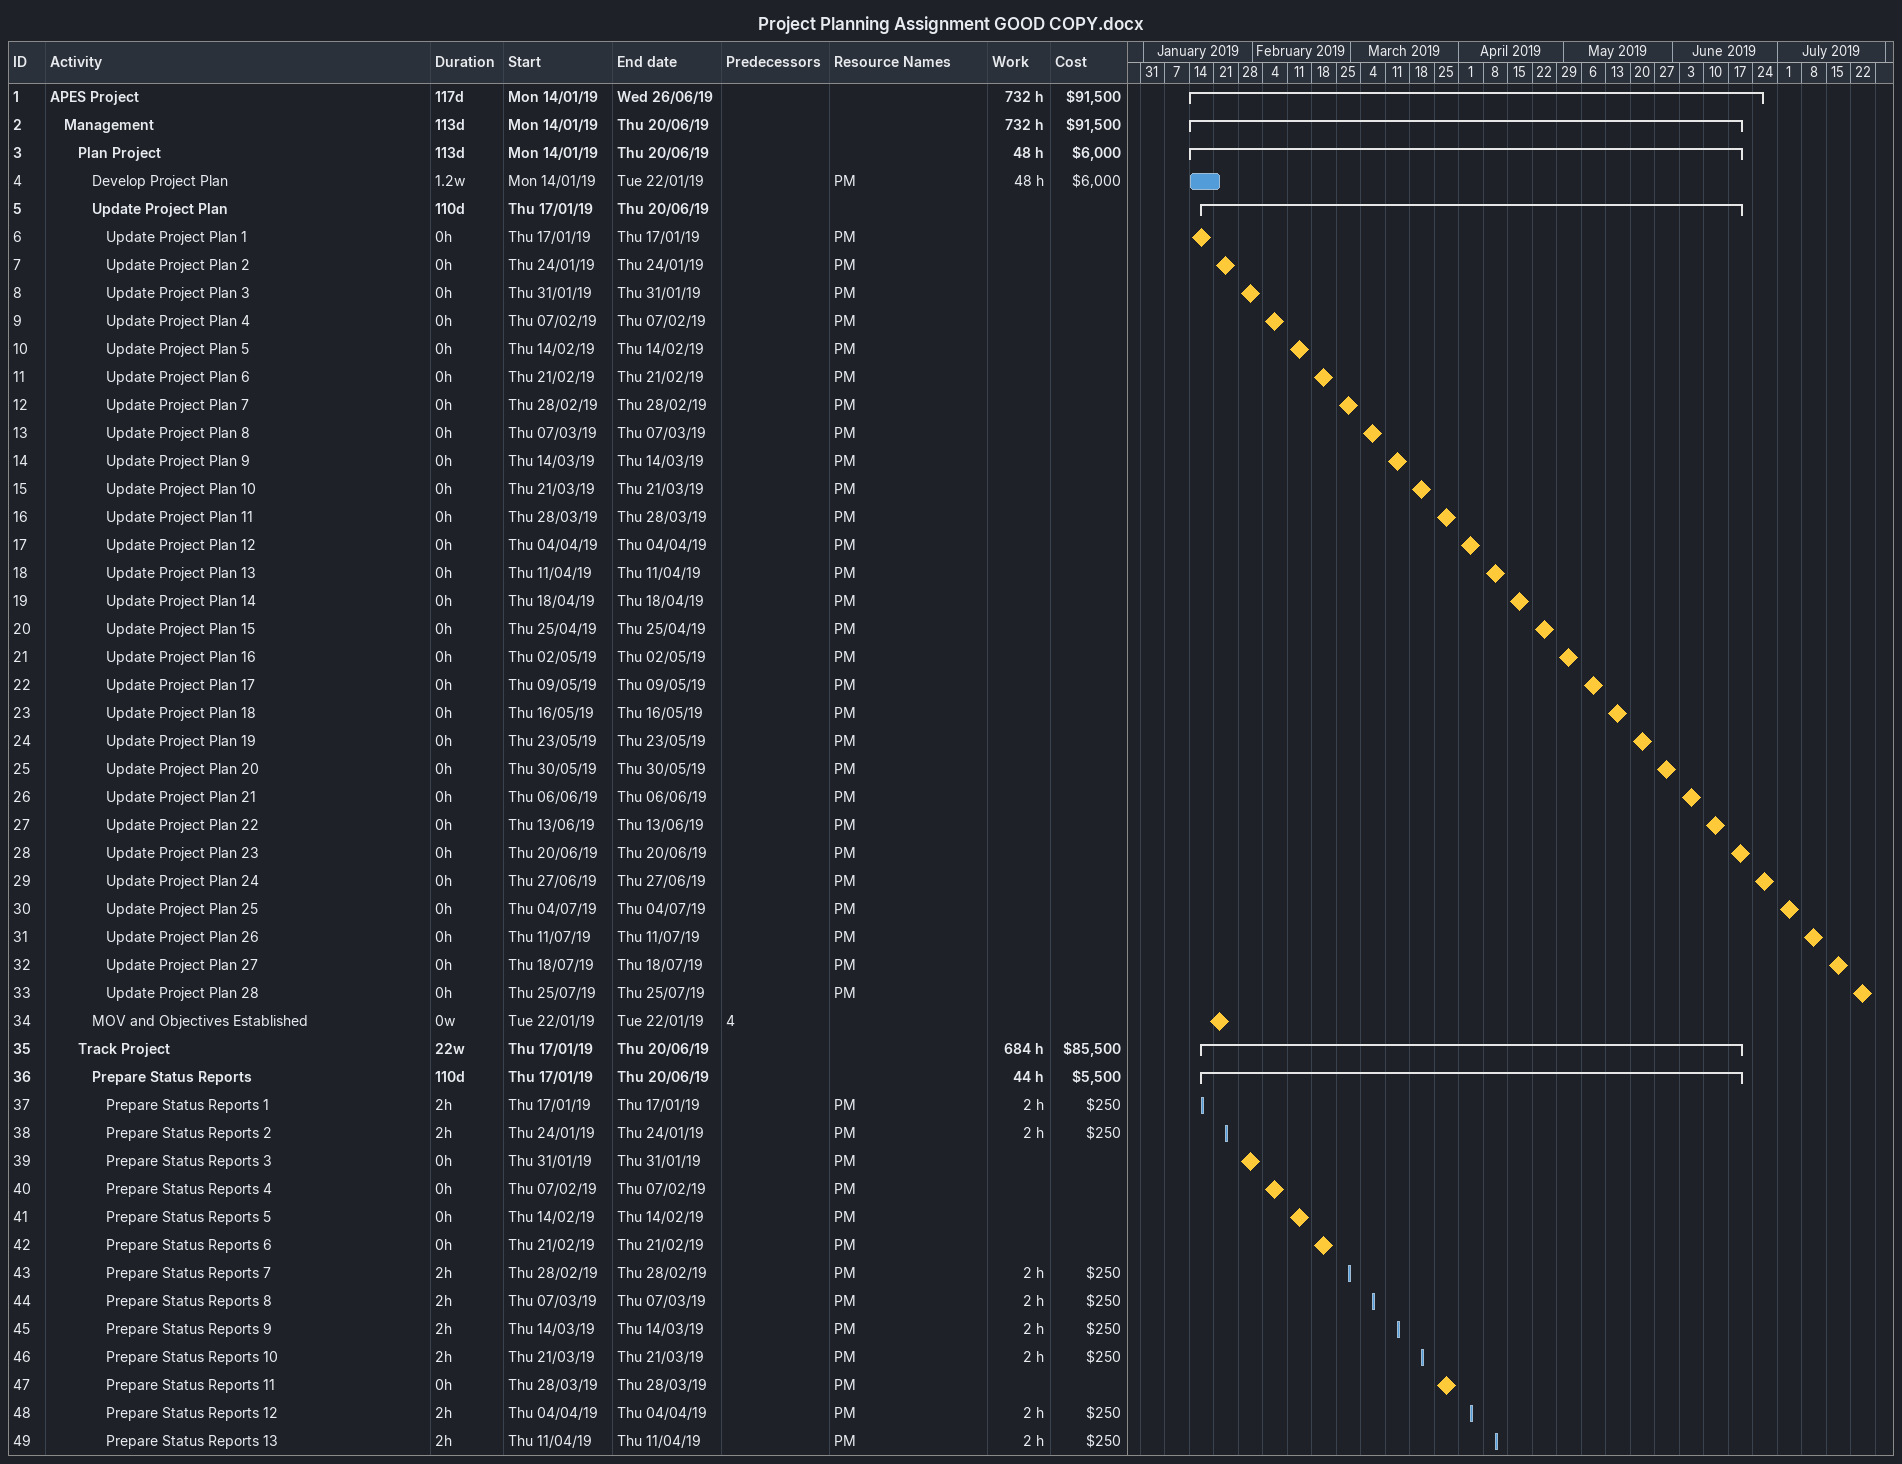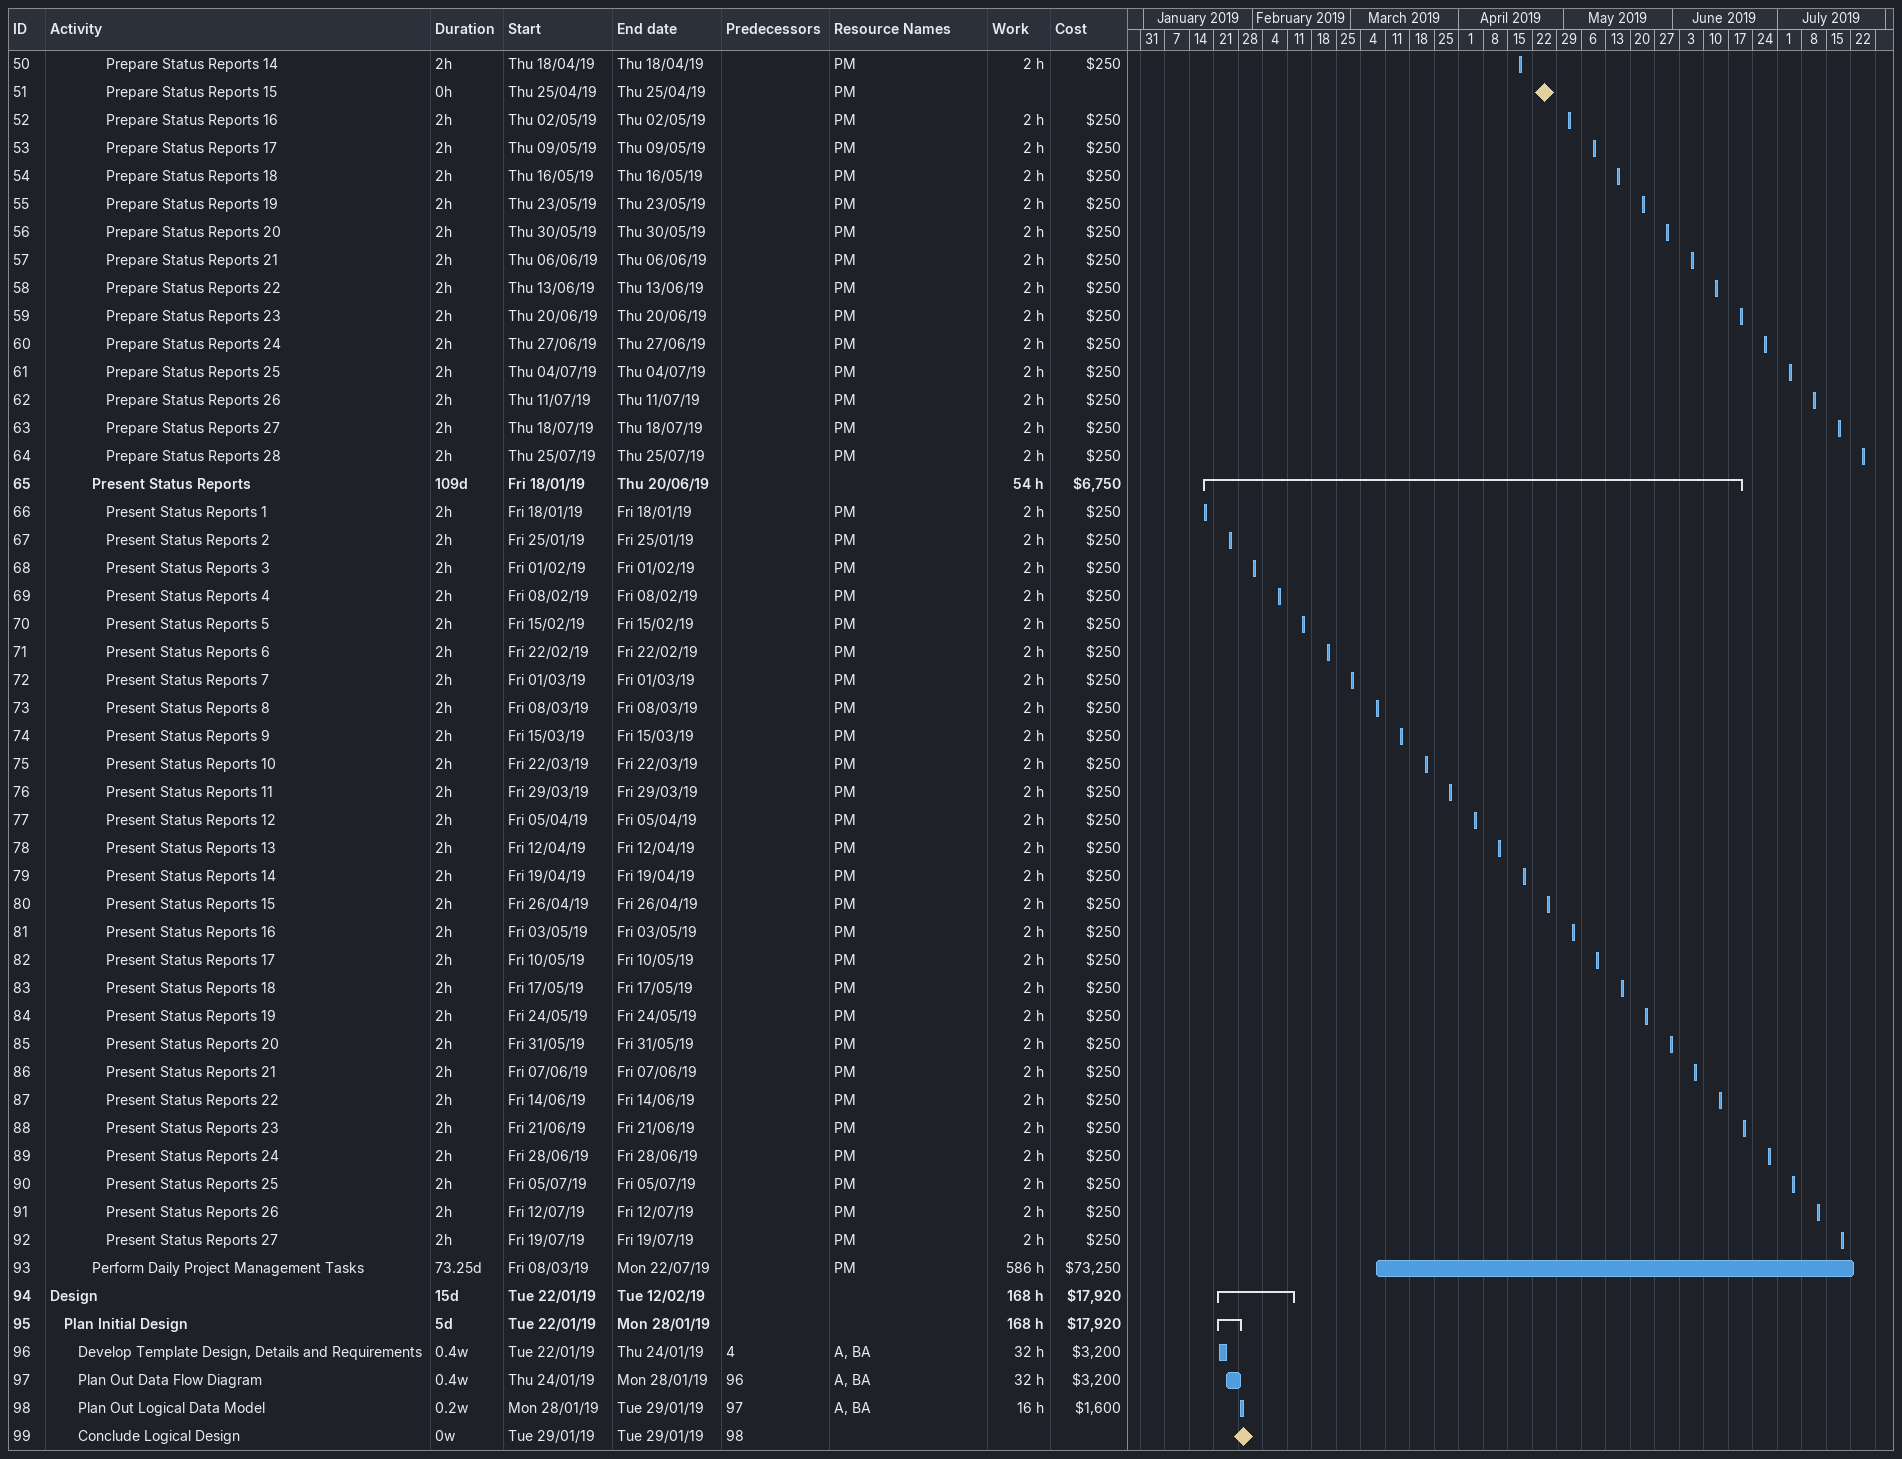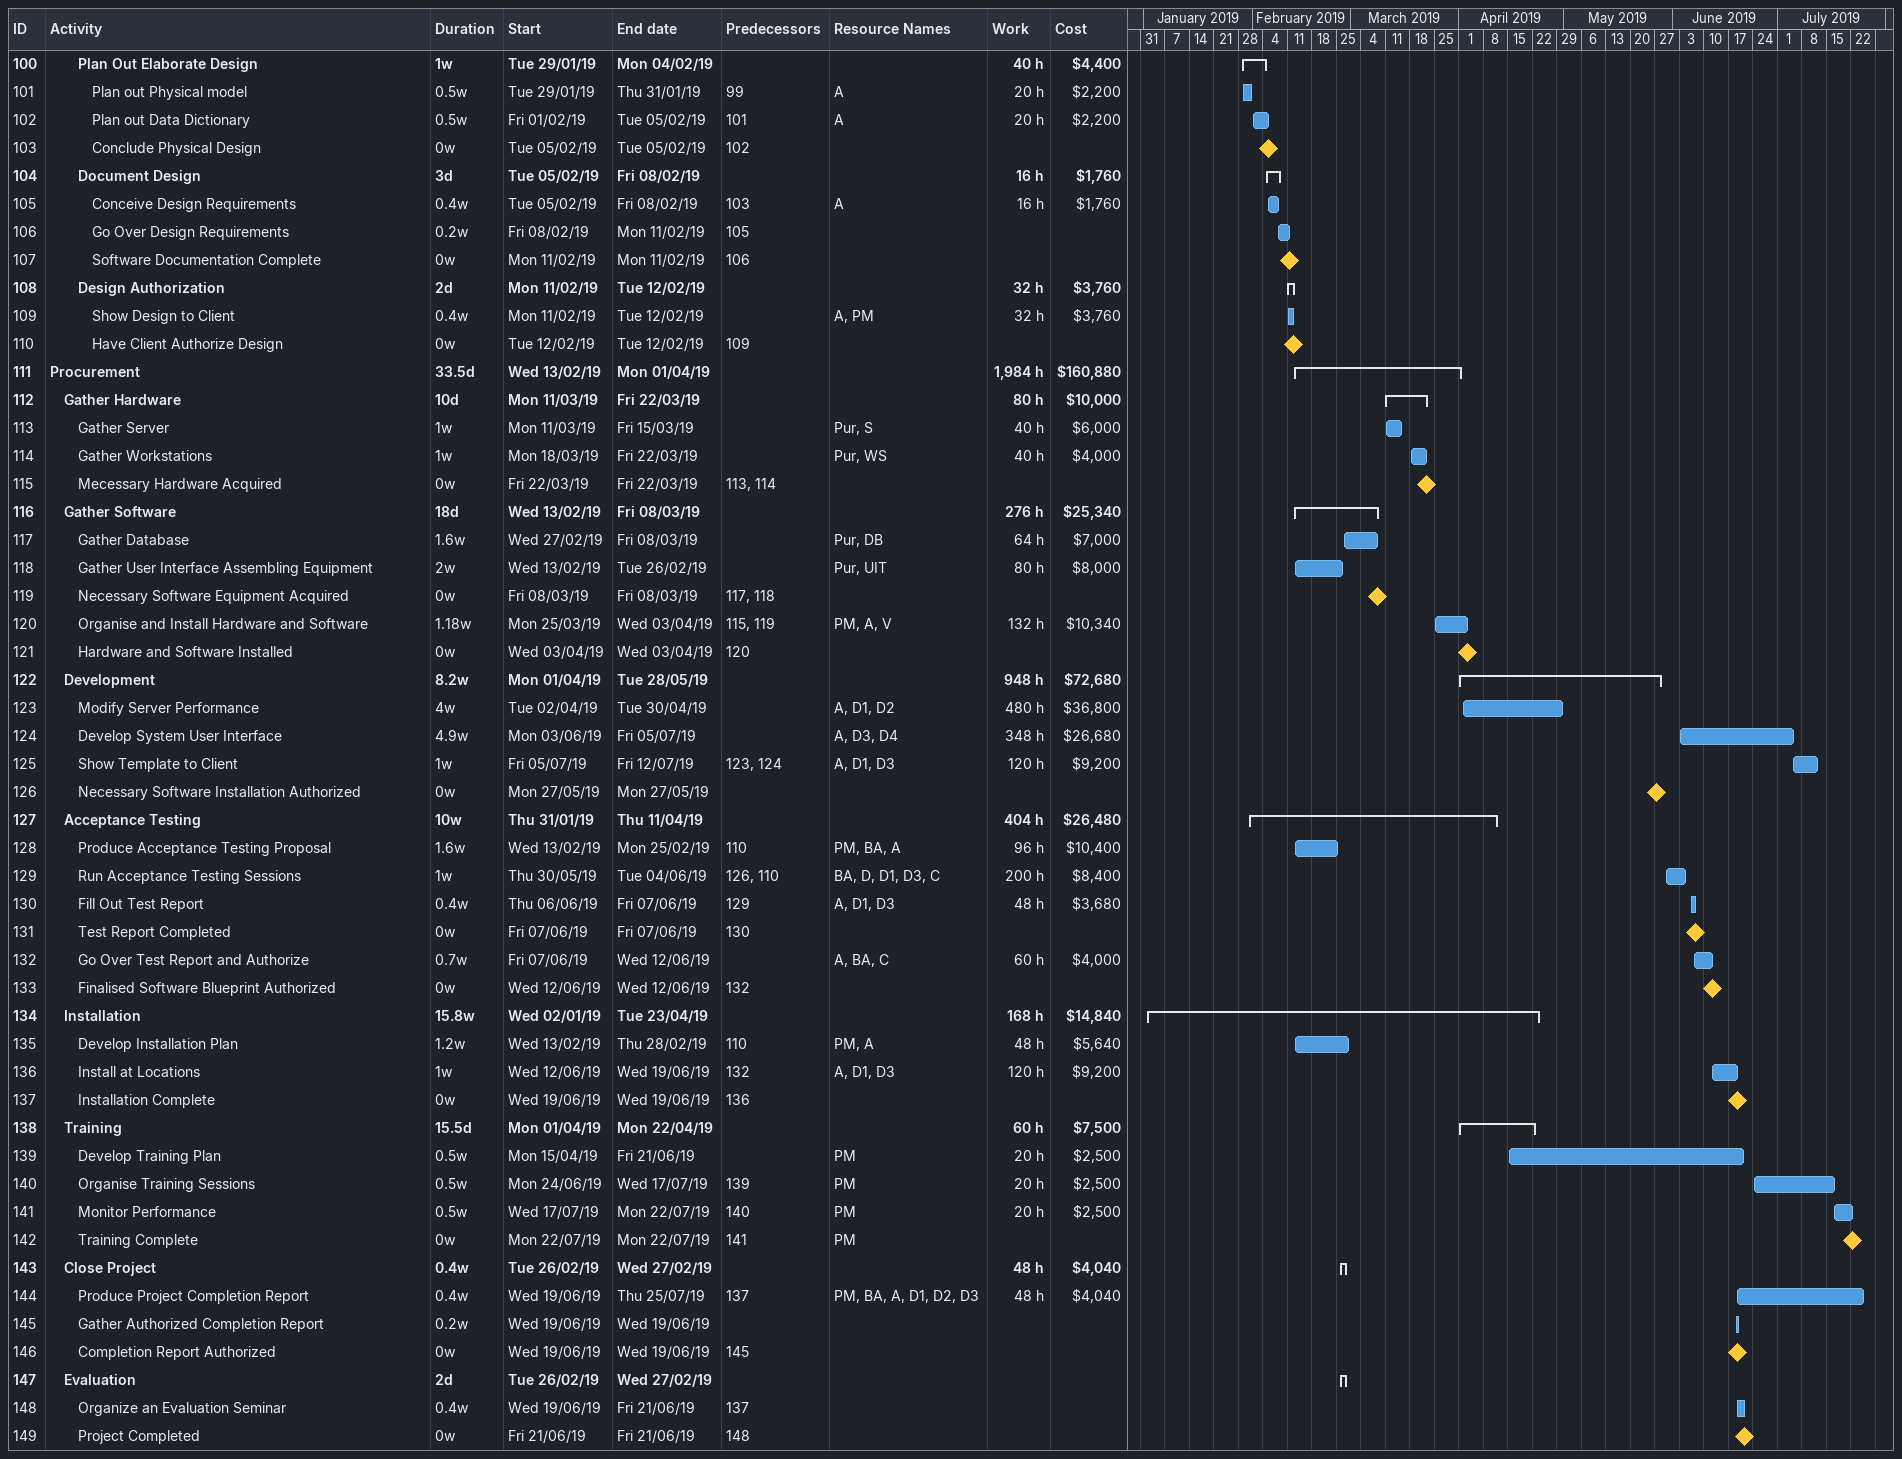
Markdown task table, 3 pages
Project Planning Assignment GOOD COPY.docx

| ID | Level | Task | Duration | Start | Finish | Predecessors | Resources | Work (h) | Cost ($) |
|---|---|---|---|---|---|---|---|---|---|
| 1 | 1 | **APES Project** | 117d | 2019-01-14 | 2019-06-26 |  |  | 732 | 91500 |
| 2 | 2 | **Management** | 113d | 2019-01-14 | 2019-06-20 |  |  | 732 | 91500 |
| 3 | 3 | **Plan Project** | 113d | 2019-01-14 | 2019-06-20 |  |  | 48 | 6000 |
| 4 | 4 | Develop Project Plan | 1.2w | 2019-01-14 | 2019-01-22 |  | PM | 48 | 6000 |
| 5 | 4 | **Update Project Plan** | 110d | 2019-01-17 | 2019-06-20 |  |  |  |  |
| 6 | 5 | Update Project Plan 1 | 0h | 2019-01-17 | 2019-01-17 |  | PM |  |  |
| 7 | 5 | Update Project Plan 2 | 0h | 2019-01-24 | 2019-01-24 |  | PM |  |  |
| 8 | 5 | Update Project Plan 3 | 0h | 2019-01-31 | 2019-01-31 |  | PM |  |  |
| 9 | 5 | Update Project Plan 4 | 0h | 2019-02-07 | 2019-02-07 |  | PM |  |  |
| 10 | 5 | Update Project Plan 5 | 0h | 2019-02-14 | 2019-02-14 |  | PM |  |  |
| 11 | 5 | Update Project Plan 6 | 0h | 2019-02-21 | 2019-02-21 |  | PM |  |  |
| 12 | 5 | Update Project Plan 7 | 0h | 2019-02-28 | 2019-02-28 |  | PM |  |  |
| 13 | 5 | Update Project Plan 8 | 0h | 2019-03-07 | 2019-03-07 |  | PM |  |  |
| 14 | 5 | Update Project Plan 9 | 0h | 2019-03-14 | 2019-03-14 |  | PM |  |  |
| 15 | 5 | Update Project Plan 10 | 0h | 2019-03-21 | 2019-03-21 |  | PM |  |  |
| 16 | 5 | Update Project Plan 11 | 0h | 2019-03-28 | 2019-03-28 |  | PM |  |  |
| 17 | 5 | Update Project Plan 12 | 0h | 2019-04-04 | 2019-04-04 |  | PM |  |  |
| 18 | 5 | Update Project Plan 13 | 0h | 2019-04-11 | 2019-04-11 |  | PM |  |  |
| 19 | 5 | Update Project Plan 14 | 0h | 2019-04-18 | 2019-04-18 |  | PM |  |  |
| 20 | 5 | Update Project Plan 15 | 0h | 2019-04-25 | 2019-04-25 |  | PM |  |  |
| 21 | 5 | Update Project Plan 16 | 0h | 2019-05-02 | 2019-05-02 |  | PM |  |  |
| 22 | 5 | Update Project Plan 17 | 0h | 2019-05-09 | 2019-05-09 |  | PM |  |  |
| 23 | 5 | Update Project Plan 18 | 0h | 2019-05-16 | 2019-05-16 |  | PM |  |  |
| 24 | 5 | Update Project Plan 19 | 0h | 2019-05-23 | 2019-05-23 |  | PM |  |  |
| 25 | 5 | Update Project Plan 20 | 0h | 2019-05-30 | 2019-05-30 |  | PM |  |  |
| 26 | 5 | Update Project Plan 21 | 0h | 2019-06-06 | 2019-06-06 |  | PM |  |  |
| 27 | 5 | Update Project Plan 22 | 0h | 2019-06-13 | 2019-06-13 |  | PM |  |  |
| 28 | 5 | Update Project Plan 23 | 0h | 2019-06-20 | 2019-06-20 |  | PM |  |  |
| 29 | 5 | Update Project Plan 24 | 0h | 2019-06-27 | 2019-06-27 |  | PM |  |  |
| 30 | 5 | Update Project Plan 25 | 0h | 2019-07-04 | 2019-07-04 |  | PM |  |  |
| 31 | 5 | Update Project Plan 26 | 0h | 2019-07-11 | 2019-07-11 |  | PM |  |  |
| 32 | 5 | Update Project Plan 27 | 0h | 2019-07-18 | 2019-07-18 |  | PM |  |  |
| 33 | 5 | Update Project Plan 28 | 0h | 2019-07-25 | 2019-07-25 |  | PM |  |  |
| 34 | 4 | MOV and Objectives Established | 0w | 2019-01-22 | 2019-01-22 | 4 |  |  |  |
| 35 | 3 | **Track Project** | 22w | 2019-01-17 | 2019-06-20 |  |  | 684 | 85500 |
| 36 | 4 | **Prepare Status Reports** | 110d | 2019-01-17 | 2019-06-20 |  |  | 44 | 5500 |
| 37 | 5 | Prepare Status Reports 1 | 2h | 2019-01-17 | 2019-01-17 |  | PM | 2 | 250 |
| 38 | 5 | Prepare Status Reports 2 | 2h | 2019-01-24 | 2019-01-24 |  | PM | 2 | 250 |
| 39 | 5 | Prepare Status Reports 3 | 0h | 2019-01-31 | 2019-01-31 |  | PM |  |  |
| 40 | 5 | Prepare Status Reports 4 | 0h | 2019-02-07 | 2019-02-07 |  | PM |  |  |
| 41 | 5 | Prepare Status Reports 5 | 0h | 2019-02-14 | 2019-02-14 |  | PM |  |  |
| 42 | 5 | Prepare Status Reports 6 | 0h | 2019-02-21 | 2019-02-21 |  | PM |  |  |
| 43 | 5 | Prepare Status Reports 7 | 2h | 2019-02-28 | 2019-02-28 |  | PM | 2 | 250 |
| 44 | 5 | Prepare Status Reports 8 | 2h | 2019-03-07 | 2019-03-07 |  | PM | 2 | 250 |
| 45 | 5 | Prepare Status Reports 9 | 2h | 2019-03-14 | 2019-03-14 |  | PM | 2 | 250 |
| 46 | 5 | Prepare Status Reports 10 | 2h | 2019-03-21 | 2019-03-21 |  | PM | 2 | 250 |
| 47 | 5 | Prepare Status Reports 11 | 0h | 2019-03-28 | 2019-03-28 |  | PM |  |  |
| 48 | 5 | Prepare Status Reports 12 | 2h | 2019-04-04 | 2019-04-04 |  | PM | 2 | 250 |
| 49 | 5 | Prepare Status Reports 13 | 2h | 2019-04-11 | 2019-04-11 |  | PM | 2 | 250 |
| 50 | 5 | Prepare Status Reports 14 | 2h | 2019-04-18 | 2019-04-18 |  | PM | 2 | 250 |
| 51 | 5 | Prepare Status Reports 15 | 0h | 2019-04-25 | 2019-04-25 |  | PM |  |  |
| 52 | 5 | Prepare Status Reports 16 | 2h | 2019-05-02 | 2019-05-02 |  | PM | 2 | 250 |
| 53 | 5 | Prepare Status Reports 17 | 2h | 2019-05-09 | 2019-05-09 |  | PM | 2 | 250 |
| 54 | 5 | Prepare Status Reports 18 | 2h | 2019-05-16 | 2019-05-16 |  | PM | 2 | 250 |
| 55 | 5 | Prepare Status Reports 19 | 2h | 2019-05-23 | 2019-05-23 |  | PM | 2 | 250 |
| 56 | 5 | Prepare Status Reports 20 | 2h | 2019-05-30 | 2019-05-30 |  | PM | 2 | 250 |
| 57 | 5 | Prepare Status Reports 21 | 2h | 2019-06-06 | 2019-06-06 |  | PM | 2 | 250 |
| 58 | 5 | Prepare Status Reports 22 | 2h | 2019-06-13 | 2019-06-13 |  | PM | 2 | 250 |
| 59 | 5 | Prepare Status Reports 23 | 2h | 2019-06-20 | 2019-06-20 |  | PM | 2 | 250 |
| 60 | 5 | Prepare Status Reports 24 | 2h | 2019-06-27 | 2019-06-27 |  | PM | 2 | 250 |
| 61 | 5 | Prepare Status Reports 25 | 2h | 2019-07-04 | 2019-07-04 |  | PM | 2 | 250 |
| 62 | 5 | Prepare Status Reports 26 | 2h | 2019-07-11 | 2019-07-11 |  | PM | 2 | 250 |
| 63 | 5 | Prepare Status Reports 27 | 2h | 2019-07-18 | 2019-07-18 |  | PM | 2 | 250 |
| 64 | 5 | Prepare Status Reports 28 | 2h | 2019-07-25 | 2019-07-25 |  | PM | 2 | 250 |
| 65 | 4 | **Present Status Reports** | 109d | 2019-01-18 | 2019-06-20 |  |  | 54 | 6750 |
| 66 | 5 | Present Status Reports 1 | 2h | 2019-01-18 | 2019-01-18 |  | PM | 2 | 250 |
| 67 | 5 | Present Status Reports 2 | 2h | 2019-01-25 | 2019-01-25 |  | PM | 2 | 250 |
| 68 | 5 | Present Status Reports 3 | 2h | 2019-02-01 | 2019-02-01 |  | PM | 2 | 250 |
| 69 | 5 | Present Status Reports 4 | 2h | 2019-02-08 | 2019-02-08 |  | PM | 2 | 250 |
| 70 | 5 | Present Status Reports 5 | 2h | 2019-02-15 | 2019-02-15 |  | PM | 2 | 250 |
| 71 | 5 | Present Status Reports 6 | 2h | 2019-02-22 | 2019-02-22 |  | PM | 2 | 250 |
| 72 | 5 | Present Status Reports 7 | 2h | 2019-03-01 | 2019-03-01 |  | PM | 2 | 250 |
| 73 | 5 | Present Status Reports 8 | 2h | 2019-03-08 | 2019-03-08 |  | PM | 2 | 250 |
| 74 | 5 | Present Status Reports 9 | 2h | 2019-03-15 | 2019-03-15 |  | PM | 2 | 250 |
| 75 | 5 | Present Status Reports 10 | 2h | 2019-03-22 | 2019-03-22 |  | PM | 2 | 250 |
| 76 | 5 | Present Status Reports 11 | 2h | 2019-03-29 | 2019-03-29 |  | PM | 2 | 250 |
| 77 | 5 | Present Status Reports 12 | 2h | 2019-04-05 | 2019-04-05 |  | PM | 2 | 250 |
| 78 | 5 | Present Status Reports 13 | 2h | 2019-04-12 | 2019-04-12 |  | PM | 2 | 250 |
| 79 | 5 | Present Status Reports 14 | 2h | 2019-04-19 | 2019-04-19 |  | PM | 2 | 250 |
| 80 | 5 | Present Status Reports 15 | 2h | 2019-04-26 | 2019-04-26 |  | PM | 2 | 250 |
| 81 | 5 | Present Status Reports 16 | 2h | 2019-05-03 | 2019-05-03 |  | PM | 2 | 250 |
| 82 | 5 | Present Status Reports 17 | 2h | 2019-05-10 | 2019-05-10 |  | PM | 2 | 250 |
| 83 | 5 | Present Status Reports 18 | 2h | 2019-05-17 | 2019-05-17 |  | PM | 2 | 250 |
| 84 | 5 | Present Status Reports 19 | 2h | 2019-05-24 | 2019-05-24 |  | PM | 2 | 250 |
| 85 | 5 | Present Status Reports 20 | 2h | 2019-05-31 | 2019-05-31 |  | PM | 2 | 250 |
| 86 | 5 | Present Status Reports 21 | 2h | 2019-06-07 | 2019-06-07 |  | PM | 2 | 250 |
| 87 | 5 | Present Status Reports 22 | 2h | 2019-06-14 | 2019-06-14 |  | PM | 2 | 250 |
| 88 | 5 | Present Status Reports 23 | 2h | 2019-06-21 | 2019-06-21 |  | PM | 2 | 250 |
| 89 | 5 | Present Status Reports 24 | 2h | 2019-06-28 | 2019-06-28 |  | PM | 2 | 250 |
| 90 | 5 | Present Status Reports 25 | 2h | 2019-07-05 | 2019-07-05 |  | PM | 2 | 250 |
| 91 | 5 | Present Status Reports 26 | 2h | 2019-07-12 | 2019-07-12 |  | PM | 2 | 250 |
| 92 | 5 | Present Status Reports 27 | 2h | 2019-07-19 | 2019-07-19 |  | PM | 2 | 250 |
| 93 | 4 | Perform Daily Project Management Tasks | 73.25d | 2019-03-08 | 2019-07-22 |  | PM | 586 | 73250 |
| 94 | 1 | **Design** | 15d | 2019-01-22 | 2019-02-12 |  |  | 168 | 17920 |
| 95 | 2 | **Plan Initial Design** | 5d | 2019-01-22 | 2019-01-28 |  |  | 168 | 17920 |
| 96 | 3 | Develop Template Design, Details and Requirements | 0.4w | 2019-01-22 | 2019-01-24 | 4 | A, BA | 32 | 3200 |
| 97 | 3 | Plan Out Data Flow Diagram | 0.4w | 2019-01-24 | 2019-01-28 | 96 | A, BA | 32 | 3200 |
| 98 | 3 | Plan Out Logical Data Model | 0.2w | 2019-01-28 | 2019-01-29 | 97 | A, BA | 16 | 1600 |
| 99 | 3 | Conclude Logical Design | 0w | 2019-01-29 | 2019-01-29 | 98 |  |  |  |
| 100 | 3 | **Plan Out Elaborate Design** | 1w | 2019-01-29 | 2019-02-04 |  |  | 40 | 4400 |
| 101 | 4 | Plan out Physical model | 0.5w | 2019-01-29 | 2019-01-31 | 99 | A | 20 | 2200 |
| 102 | 4 | Plan out Data Dictionary | 0.5w | 2019-02-01 | 2019-02-05 | 101 | A | 20 | 2200 |
| 103 | 4 | Conclude Physical Design | 0w | 2019-02-05 | 2019-02-05 | 102 |  |  |  |
| 104 | 3 | **Document Design** | 3d | 2019-02-05 | 2019-02-08 |  |  | 16 | 1760 |
| 105 | 4 | Conceive Design Requirements | 0.4w | 2019-02-05 | 2019-02-08 | 103 | A | 16 | 1760 |
| 106 | 4 | Go Over Design Requirements | 0.2w | 2019-02-08 | 2019-02-11 | 105 |  |  |  |
| 107 | 4 | Software Documentation Complete | 0w | 2019-02-11 | 2019-02-11 | 106 |  |  |  |
| 108 | 3 | **Design Authorization** | 2d | 2019-02-11 | 2019-02-12 |  |  | 32 | 3760 |
| 109 | 4 | Show Design to Client | 0.4w | 2019-02-11 | 2019-02-12 |  | A, PM | 32 | 3760 |
| 110 | 4 | Have Client Authorize Design | 0w | 2019-02-12 | 2019-02-12 | 109 |  |  |  |
| 111 | 1 | **Procurement** | 33.5d | 2019-02-13 | 2019-04-01 |  |  | 1984 | 160880 |
| 112 | 2 | **Gather Hardware** | 10d | 2019-03-11 | 2019-03-22 |  |  | 80 | 10000 |
| 113 | 3 | Gather Server | 1w | 2019-03-11 | 2019-03-15 |  | Pur, S | 40 | 6000 |
| 114 | 3 | Gather Workstations | 1w | 2019-03-18 | 2019-03-22 |  | Pur, WS | 40 | 4000 |
| 115 | 3 | Mecessary Hardware Acquired | 0w | 2019-03-22 | 2019-03-22 | 113, 114 |  |  |  |
| 116 | 2 | **Gather Software** | 18d | 2019-02-13 | 2019-03-08 |  |  | 276 | 25340 |
| 117 | 3 | Gather Database | 1.6w | 2019-02-27 | 2019-03-08 |  | Pur, DB | 64 | 7000 |
| 118 | 3 | Gather User Interface Assembling Equipment | 2w | 2019-02-13 | 2019-02-26 |  | Pur, UIT | 80 | 8000 |
| 119 | 3 | Necessary Software Equipment Acquired | 0w | 2019-03-08 | 2019-03-08 | 117, 118 |  |  |  |
| 120 | 3 | Organise and Install Hardware and Software | 1.18w | 2019-03-25 | 2019-04-03 | 115, 119 | PM, A, V | 132 | 10340 |
| 121 | 3 | Hardware and Software Installed | 0w | 2019-04-03 | 2019-04-03 | 120 |  |  |  |
| 122 | 2 | **Development** | 8.2w | 2019-04-01 | 2019-05-28 |  |  | 948 | 72680 |
| 123 | 3 | Modify Server Performance | 4w | 2019-04-02 | 2019-04-30 |  | A, D1, D2 | 480 | 36800 |
| 124 | 3 | Develop System User Interface | 4.9w | 2019-06-03 | 2019-07-05 |  | A, D3, D4 | 348 | 26680 |
| 125 | 3 | Show Template to Client | 1w | 2019-07-05 | 2019-07-12 | 123, 124 | A, D1, D3 | 120 | 9200 |
| 126 | 3 | Necessary Software Installation Authorized | 0w | 2019-05-27 | 2019-05-27 |  |  |  |  |
| 127 | 2 | **Acceptance Testing** | 10w | 2019-01-31 | 2019-04-11 |  |  | 404 | 26480 |
| 128 | 3 | Produce Acceptance Testing Proposal | 1.6w | 2019-02-13 | 2019-02-25 | 110 | PM, BA, A | 96 | 10400 |
| 129 | 3 | Run Acceptance Testing Sessions | 1w | 2019-05-30 | 2019-06-04 | 126, 110 | BA, D, D1, D3, C | 200 | 8400 |
| 130 | 3 | Fill Out Test Report | 0.4w | 2019-06-06 | 2019-06-07 | 129 | A, D1, D3 | 48 | 3680 |
| 131 | 3 | Test Report Completed | 0w | 2019-06-07 | 2019-06-07 | 130 |  |  |  |
| 132 | 3 | Go Over Test Report and Authorize | 0.7w | 2019-06-07 | 2019-06-12 |  | A, BA, C | 60 | 4000 |
| 133 | 3 | Finalised Software Blueprint Authorized | 0w | 2019-06-12 | 2019-06-12 | 132 |  |  |  |
| 134 | 2 | **Installation** | 15.8w | 2019-01-02 | 2019-04-23 |  |  | 168 | 14840 |
| 135 | 3 | Develop Installation Plan | 1.2w | 2019-02-13 | 2019-02-28 | 110 | PM, A | 48 | 5640 |
| 136 | 3 | Install at Locations | 1w | 2019-06-12 | 2019-06-19 | 132 | A, D1, D3 | 120 | 9200 |
| 137 | 3 | Installation Complete | 0w | 2019-06-19 | 2019-06-19 | 136 |  |  |  |
| 138 | 2 | **Training** | 15.5d | 2019-04-01 | 2019-04-22 |  |  | 60 | 7500 |
| 139 | 3 | Develop Training Plan | 0.5w | 2019-04-15 | 2019-06-21 |  | PM | 20 | 2500 |
| 140 | 3 | Organise Training Sessions | 0.5w | 2019-06-24 | 2019-07-17 | 139 | PM | 20 | 2500 |
| 141 | 3 | Monitor Performance | 0.5w | 2019-07-17 | 2019-07-22 | 140 | PM | 20 | 2500 |
| 142 | 3 | Training Complete | 0w | 2019-07-22 | 2019-07-22 | 141 | PM |  |  |
| 143 | 2 | **Close Project** | 0.4w | 2019-02-26 | 2019-02-27 |  |  | 48 | 4040 |
| 144 | 3 | Produce Project Completion Report | 0.4w | 2019-06-19 | 2019-07-25 | 137 | PM, BA, A, D1, D2, D3 | 48 | 4040 |
| 145 | 3 | Gather Authorized Completion Report | 0.2w | 2019-06-19 | 2019-06-19 |  |  |  |  |
| 146 | 3 | Completion Report Authorized | 0w | 2019-06-19 | 2019-06-19 | 145 |  |  |  |
| 147 | 2 | **Evaluation** | 2d | 2019-02-26 | 2019-02-27 |  |  |  |  |
| 148 | 3 | Organize an Evaluation Seminar | 0.4w | 2019-06-19 | 2019-06-21 | 137 |  |  |  |
| 149 | 3 | Project Completed | 0w | 2019-06-21 | 2019-06-21 | 148 |  |  |  |
